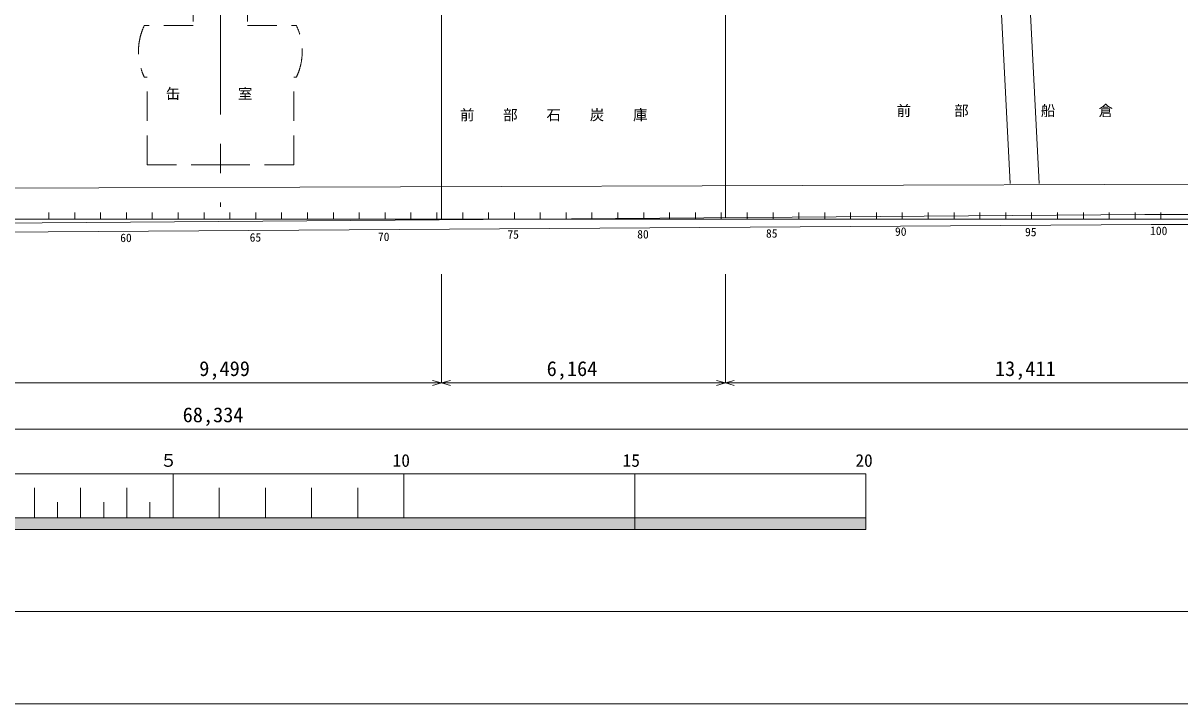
# Model space of a CAD drawing. Units: millimetres, scale not verified. Extents: x -51044 to 51056, y -29700 to 29700.
# Drawn here: x -8066 to 16981, y -29700 to -14965 of the extents above; entities that cross this region are included whole.
import ezdxf
from ezdxf.enums import TextEntityAlignment as Align

# ---------------------------------------------------------------- set-up
doc = ezdxf.new("R2010")
doc.units = ezdxf.units.MM
doc.header["$LTSCALE"] = 100
doc.linetypes.add('USER1', pattern=[50.8, 31.75, -6.35, 6.35, -6.35])
doc.linetypes.add('USER2', pattern=[9.525, 6.35, -3.175])
for name, color, linetype, lineweight in [('0-2_sunpou', 7, 'Continuous', 18), ('0-3_keijou', 7, 'Continuous', 18), ('0-4_frame', 7, 'Continuous', 18), ('0-6_center', 7, 'USER1', 18)]:
    doc.layers.add(name, color=color, linetype=linetype, lineweight=lineweight)
doc.layers.add('0-5_text', color=7, linetype='Continuous')
doc.styles.add('ＭＳ ゴシック', font='')
doc.styles.get('ＭＳ ゴシック').set_extended_font_data('MS Gothic')

msp = doc.modelspace()

# ---------------------------------------------------------------- linework, layer by layer
at = {"layer": '0-2_sunpou'}
for p, q in [((-43077.1, -19212.1), (29327.7, -19212.1)), ((-7508.4, -19067.1), (-7508.4, -19212.1)), ((-6948.4, -19067.1), (-6948.4, -19212.1)), ((-6388.4, -19067.1), (-6388.4, -19212.1)), ((-5828.4, -19067.1), (-5828.4, -19212.1)), ((-5268.4, -19067.1), (-5268.4, -19212.1)), ((-4708.4, -19067.1), (-4708.4, -19212.1)), ((-4148.4, -19067.1), (-4148.4, -19212.1)), ((-3588.4, -19067.1), (-3588.4, -19212.1)), ((-3028.4, -19067.1), (-3028.4, -19212.1)), ((-2468.4, -19067.1), (-2468.4, -19212.1)), ((-1908.4, -19067.1), (-1908.4, -19212.1)), ((-1348.4, -19067.1), (-1348.4, -19212.1)), ((-788.4, -19067.1), (-788.4, -19212.1)), ((-228.4, -19067.1), (-228.4, -19212.1)), ((331.6, -19067.1), (331.6, -19212.1)), ((891.6, -19067.1), (891.6, -19212.1)), ((1451.6, -19067.1), (1451.6, -19212.1)), ((2011.6, -19067.1), (2011.6, -19212.1)), ((2571.6, -19067.1), (2571.6, -19212.1)), ((3131.6, -19067.1), (3131.6, -19212.1)), ((3691.6, -19067.1), (3691.6, -19212.1)), ((4251.6, -19067.1), (4251.6, -19212.1)), ((4811.6, -19067.1), (4811.6, -19212.1)), ((5371.6, -19067.1), (5371.6, -19212.1)), ((5931.6, -19067.1), (5931.6, -19212.1)), ((6491.6, -19067.1), (6491.6, -19212.1)), ((7051.6, -19067.1), (7051.6, -19212.1)), ((7611.6, -19067.1), (7611.6, -19212.1)), ((8171.6, -19067.1), (8171.6, -19212.1)), ((8731.6, -19067.1), (8731.6, -19212.1)), ((9291.6, -19067.1), (9291.6, -19212.1)), ((9851.6, -19067.1), (9851.6, -19212.1)), ((10411.6, -19067.1), (10411.6, -19212.1)), ((10971.6, -19067.1), (10971.6, -19212.1)), ((11531.6, -19067.1), (11531.6, -19212.1)), ((12091.6, -19067.1), (12091.6, -19212.1)), ((12651.6, -19067.1), (12651.6, -19212.1)), ((13211.6, -19067.1), (13211.6, -19212.1)), ((13771.6, -19067.1), (13771.6, -19212.1)), ((14331.6, -19067.1), (14331.6, -19212.1)), ((14891.6, -19067.1), (14891.6, -19212.1)), ((15451.6, -19067.1), (15451.6, -19212.1)), ((16011.6, -19067.1), (16011.6, -19212.1)), ((16571.6, -19067.1), (16571.6, -19212.1)), ((994.9, -20395.8), (994.9, -22754.1)), ((7140.9, -20395.8), (7140.9, -22754.1)), ((28613.6, -22754.1), (-39720.4, -22754.1)), ((994.9, -22754.1), (801.8, -22702.4)), ((994.9, -22754.1), (801.8, -22805.9)), ((994.9, -22754.1), (1188.1, -22702.4)), ((994.9, -22754.1), (1188.1, -22805.9)), ((7140.9, -22754.1), (6947.8, -22702.4)), ((7140.9, -22754.1), (6947.8, -22805.9)), ((7140.9, -22754.1), (7334.1, -22702.4)), ((7140.9, -22754.1), (7334.1, -22805.9)), ((33025.6, -23754.1), (-42018.4, -23754.1)), ((-4820.4, -25673.7), (-4820.4, -24723.7)), ((179.6, -25673.7), (179.6, -24723.7)), ((5179.6, -25923.7), (5179.6, -24723.7)), ((-7820.4, -25673.7), (-7820.4, -25023.7)), ((-6820.4, -25673.7), (-6820.4, -25023.7)), ((-5820.4, -25673.7), (-5820.4, -25023.7)), ((-3820.4, -25673.7), (-3820.4, -25023.7)), ((-2820.4, -25673.7), (-2820.4, -25023.7)), ((-1820.4, -25673.7), (-1820.4, -25023.7)), ((-820.4, -25673.7), (-820.4, -25023.7)), ((-7320.4, -25673.7), (-7320.4, -25333.7)), ((-6320.4, -25673.7), (-6320.4, -25333.7)), ((-5320.4, -25673.7), (-5320.4, -25333.7)), ((-9820.4, -25673.7), (10179.6, -25673.7)), ((-9820.4, -25673.7), (10179.6, -25673.7)), ((-9820.4, -25673.7), (10179.6, -25673.7)), ((10179.6, -25923.7), (-9820.4, -25923.7)), ((10179.6, -25923.7), (-9820.4, -25923.7))]:
    msp.add_line(p, q, dxfattribs=at)
msp.add_lwpolyline([(-9820.4, -24723.7), (10179.6, -24723.7), (10179.6, -25923.7), (-9820.4, -25923.7)], close=True, dxfattribs=at)
msp.add_solid([(-9820.4, -25673.7), (10179.6, -25673.7), (-9820.4, -25923.7), (10179.6, -25923.7)], dxfattribs=at)
at = {"layer": '0-3_keijou', "linetype": 'USER2'}
for p, q in [((-3210.8, -9528.9), (-3210.8, -15019)), ((-4387.1, -15019), (-5443.1, -15019)), ((-3210.8, -15019), (-2147.5, -15019)), ((-5383.3, -16134), (-5443.1, -16134)), ((-2207.3, -16134), (-2147.5, -16134))]:
    msp.add_line(p, q, dxfattribs=at)
at = {"layer": '0-3_keijou'}
for p, q in [((994.9, -19222.9), (994.9, -14643.8)), ((7140.9, -19177), (7140.9, -14540.7)), ((13112.5, -14632.3), (13306.9, -18439.4)), ((13935.6, -18436.9), (13738.6, -14632.3)), ((23151.7, -18429.9), (-31884.1, -18616.7)), ((-14200.1, -19336.1), (16225.2, -19109.3)), ((16225.2, -19109.3), (26376.4, -19074.2)), ((-14152.2, -19528.5), (16362.3, -19323.7)), ((16362.3, -19323.7), (25963.9, -19323.7))]:
    msp.add_line(p, q, dxfattribs=at)
at = {"layer": '0-3_keijou', "linetype": 'USER2'}
for points in [[(-4944.4, -4162.7), (-4387.1, -9528.9), (-4387.1, -15019)], [(-3795.3, -18033.3), (-5383.3, -18034), (-5383.3, -16134)], [(-3795.3, -18033.3), (-2207.3, -18034), (-2207.3, -16134)]]:
    msp.add_lwpolyline(points, dxfattribs=at)
for centre, start, end in [((-4262.2, -15576.5), 154.72643, 205.27357), ((-3328.4, -15576.5), 334.72643, 25.27357)]:
    msp.add_arc(centre, 1305.9, start, end, dxfattribs=at)
at = {"layer": '0-4_frame'}
for points in [[(-51043.5, -29700), (51056.5, -29700), (51056.5, 29700), (-51043.5, 29700)], [(-49043.5, -27700), (49056.5, -27700), (49056.5, 27700), (-49043.5, 27700)]]:
    msp.add_lwpolyline(points, close=True, dxfattribs=at)
at = {"layer": '0-6_center'}
msp.add_line((-3795.3, -13764.9), (-3795.3, -18939.3), dxfattribs=at)

# ---------------------------------------------------------------- texts
at = {"layer": '0-2_sunpou', "style": 'ＭＳ ゴシック'}
for s, height, p in [('60', 183.3, (-5964.1, -19759.4)), ('65', 183.3, (-3160.2, -19750.2)), ('70', 183.3, (-382.8, -19736.7)), ('75', 183.3, (2420.7, -19686.3)), ('80', 183.3, (5231.1, -19681.3)), ('85', 183.3, (8019, -19663.2)), ('90', 183.3, (10813.1, -19623.4)), ('95', 183.3, (13628.7, -19633.5)), ('100', 183.3, (16336.3, -19607.2)), ('9,499', 322.6, (-4252.3, -22701.1)), ('6,164', 322.6, (3270.5, -22701.1)), ('13,411', 322.6, (12977, -22701.1)), ('68,334', 322.6, (-4611.1, -23701.1)), ('５', 274.9, (-5103.7, -24651.4)), ('10', 274.9, (-63.7, -24651.4)), ('15', 274.9, (4916.3, -24651.4)), ('20', 274.9, (9956.3, -24651.4))]:
    msp.add_text(s, height=height, dxfattribs=at).set_placement(p, align=Align.BOTTOM_LEFT)
at = {"layer": '0-5_text', "style": 'ＭＳ ゴシック'}
for s, p in [('缶\u3000\u3000\u3000\u3000室', (-4976.3, -16675.9)), ('前\u3000\u3000\u3000部\u3000\u3000\u3000\u3000\u3000船\u3000\u3000\u3000倉', (10845.6, -17043.8)), ('前\u3000\u3000部\u3000\u3000石\u3000\u3000炭\u3000\u3000庫', (1391.7, -17135.5))]:
    msp.add_text(s, height=229.1, dxfattribs=at).set_placement(p, align=Align.BOTTOM_LEFT)

doc.saveas('drawing.dxf')
